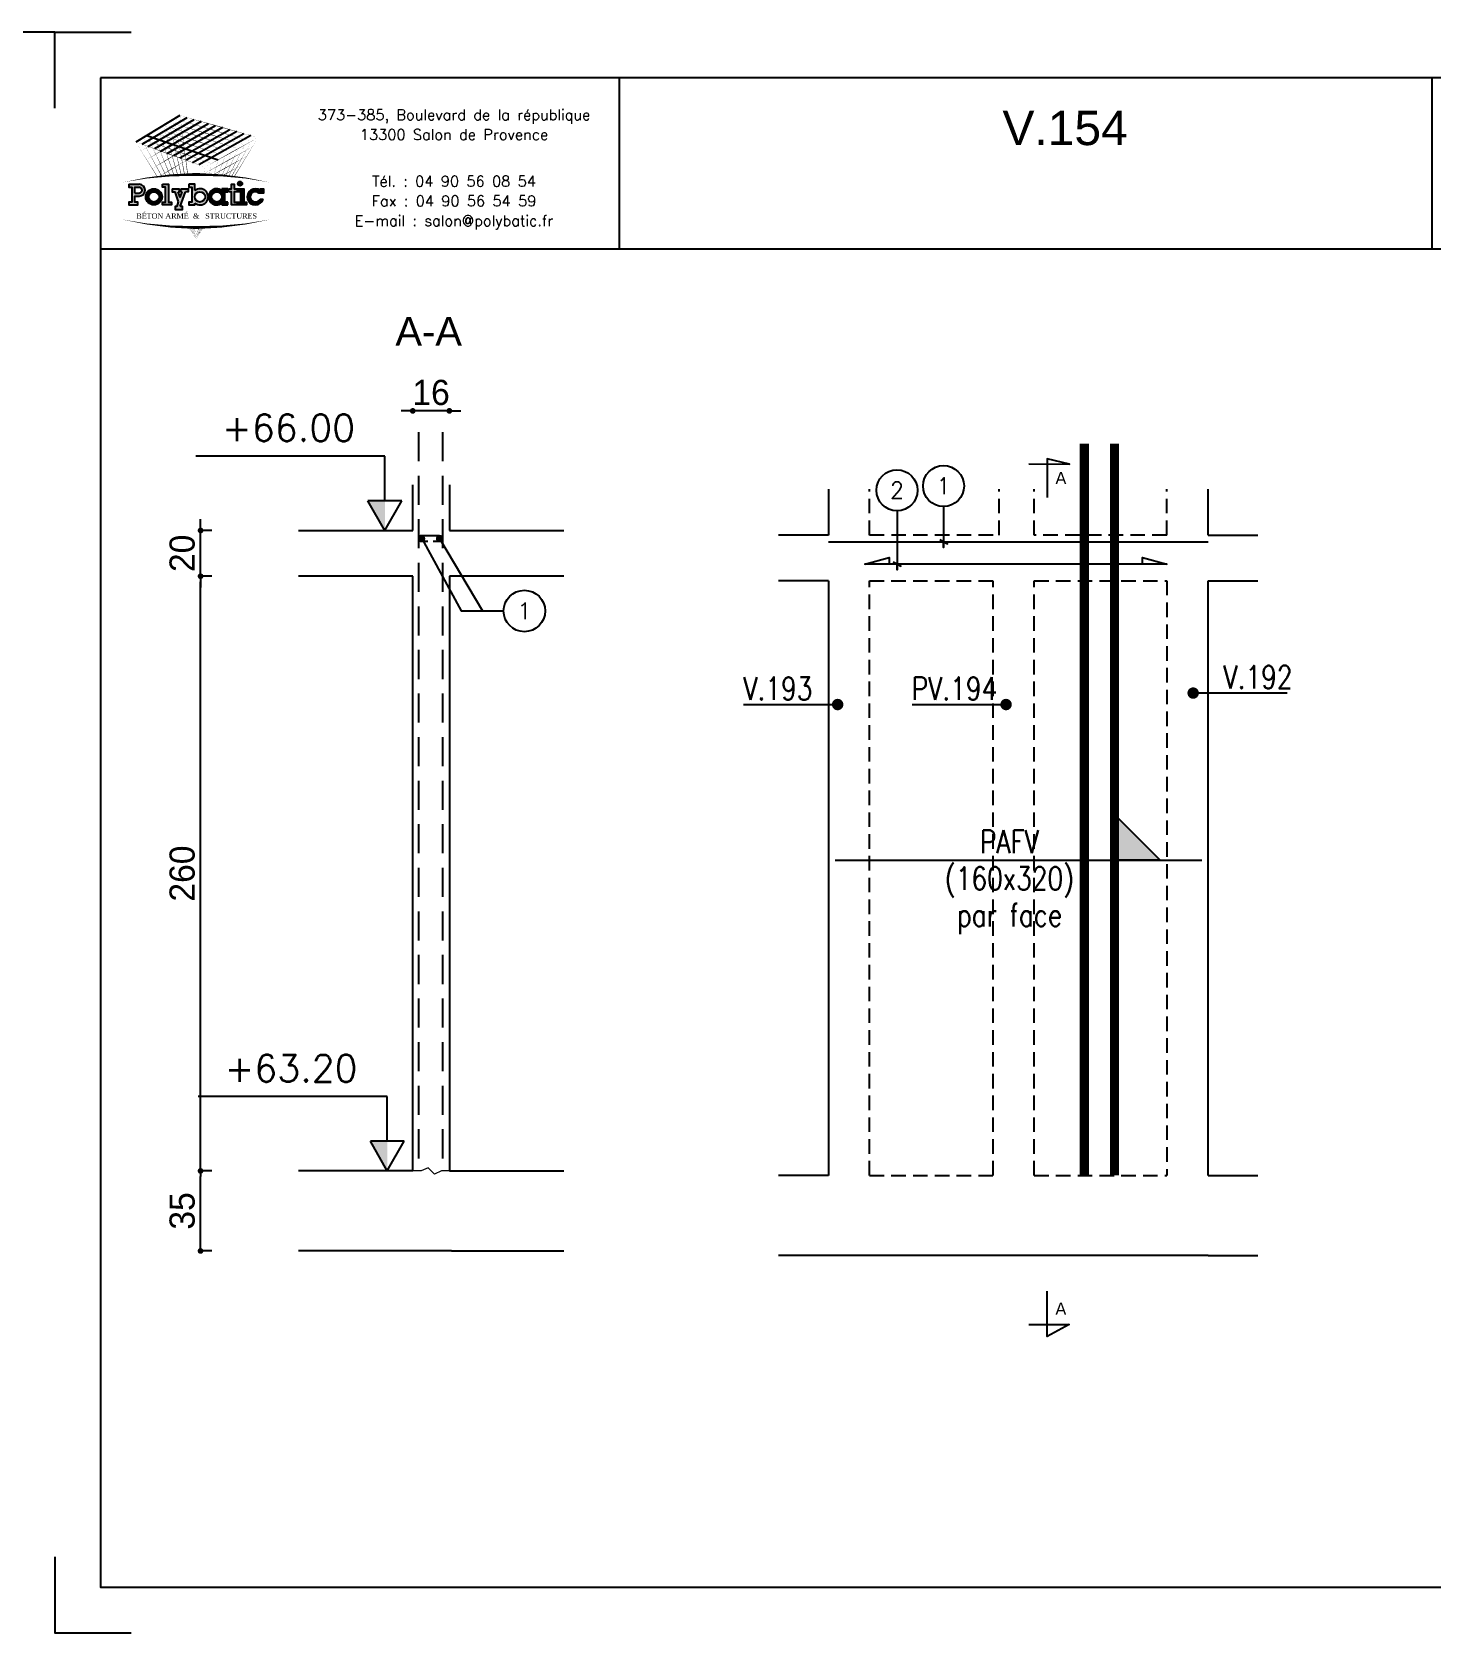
# Model space of a CAD drawing. Header units: metres. Extents: x -5618 to 118954, y -306 to 4637.
# Drawn here: x 64630 to 65242, y 894 to 1594 of the extents above; entities that cross this region are included whole.
import ezdxf
from ezdxf.enums import TextEntityAlignment as Align

# ---------------------------------------------------------------- set-up
doc = ezdxf.new("R2010")
doc.units = ezdxf.units.M
doc.linetypes.add('CACHE', pattern=[9.525, 6.35, -3.175])
doc.linetypes.add('CACHEX2', pattern=[19.05, 12.7, -6.35])
for name, color, linetype in [('COTATION', 1, 'Continuous'), ('GO-FER-HA', 140, 'Continuous'), ('GO-TEXTE', 9, 'Continuous'), ('K_ENT_M_Building_V.76', 7, 'Continuous'), ('STR_COTATION', 1, 'Continuous'), ('STR_TS', 22, 'Continuous'), ('STR_TS_TXT', 7, 'Continuous'), ('STR_VOI-POT', 6, 'Continuous')]:
    doc.layers.add(name, color=color, linetype=linetype)
doc.layers.add('Kofragna_forma', color=7, linetype='Continuous', lineweight=70)
doc.styles.add('ARIAL', font='ARIAL.TTF')
doc.styles.add('GrDimensions', font='simplex.shx')
doc.styles.add('Lucida', font='LSANSI.TTF')
doc.styles.add('POLYBATIC', font='TIMES.TTF')
doc.styles.add('schéma', font='simplex.shx')
doc.styles.add('TEXTE', font='romans.shx')
doc.styles.add('TEXTE TS', font='romans.shx', dxfattribs={"width": 0.7, "oblique": 15})
doc.styles.add('TEXTEBA', font='ARIAL.TTF')
doc.dimstyles.new('COUPE-20', dxfattribs={"dimscale": 0.5, "dimtxt": 22, "dimasz": 5, "dimexe": 0.05, "dimexo": 0, "dimgap": 5, "dimtad": 1, "dimdec": 0, "dimdsep": 46, "dimtxsty": 'Standard', "dimblk1": 'DOT', "dimblk2": 'DOT', "dimsah": 1, "dimcen": 0, "dimdle": 150, "dimclrd": 1, "dimclre": 1, "dimclrt": 7, "dimadec": 0, "dimazin": 0, "dimtfac": 1, "dimtdec": 0, "dimtix": 1, "dimtmove": 2, "dimatfit": 3, "dimldrblk": 'DOT', "dimfxl": 0, "dimtvp": 1, "dimtolj": 1, "dimtzin": 0, "dimarcsym": 0})

# ---------------------------------------------------------------- blocks, each defined once
blk = doc.blocks.new('A$C492E529B')
h = blk.add_hatch(color=256)
h.paths.add_polyline_path([(-1.983, 0.1), (-2.083, 0.1), (-2.083, 0.3), (-1.933, 0.3, 1), (-1.933, 0.7), (-2.283, 0.7), (-2.283, 0.6), (-2.183, 0.6), (-2.183, 0.1), (-2.283, 0.1), (-2.283, 0), (-1.983, 0)])
h.paths.add_polyline_path([(-2.083, 0.4), (-2.083, 0.6), (-1.933, 0.6, -1), (-1.933, 0.4)], flags=16)
h = blk.add_hatch(color=256)
h.paths.add_polyline_path([(-1.158, 0.275, 1), (-1.708, 0.275, 1)])
h.paths.add_polyline_path([(-1.608, 0.275, -1), (-1.258, 0.275, -1)], flags=16)
for color, points in [(256, [(-0.938, 0.7), (-1.138, 0.7), (-1.138, 0.6), (-1.038, 0.6), (-1.038, 0.1), (-1.138, 0.1), (-1.138, 0), (-0.838, 0), (-0.838, 0.1), (-0.938, 0.1)]), (256, [(-0.367, 0.45), (-0.268, 0.45), (-0.268, 0.55), (-0.523, 0.55), (-0.523, 0.45), (-0.473, 0.45), (-0.543, 0.253), (-0.612, 0.45), (-0.562, 0.45), (-0.562, 0.55), (-0.818, 0.55), (-0.818, 0.45), (-0.718, 0.45), (-0.595, 0.101), (-0.648, -0.05), (-0.718, -0.05), (-0.718, -0.15), (-0.468, -0.15), (-0.468, -0.05), (-0.543, -0.05)]), (256, [(1.393, 0.55), (1.292, 0.55), (1.292, 0.7), (1.193, 0.7), (1.193, 0.55), (1.093, 0.55), (1.093, 0.45), (1.193, 0.45), (1.193, 0), (1.393, 0), (1.393, 0.1), (1.292, 0.1), (1.292, 0.45), (1.393, 0.45)]), (140, [(1.413, 0.725, 1), (1.563, 0.725, 1)]), (256, [(1.613, 0.55), (1.413, 0.55), (1.413, 0.45), (1.513, 0.45), (1.513, 0.1), (1.413, 0.1), (1.413, 0), (1.712, 0), (1.712, 0.1), (1.613, 0.1)]), (256, [(2.13, 0.4), (2.283, 0.4), (2.283, 0.55), (2.183, 0.55), (2.183, 0.487, 3.359496), (2.272, 0.2), (2.166, 0.2, -3.125802)])]:
    blk.add_hatch(color=color).paths.add_polyline_path(points)
h = blk.add_hatch(color=256)
h.paths.add_polyline_path([(-0.047, 0.487), (-0.047, 0.7), (-0.248, 0.7), (-0.248, 0.6), (-0.147, 0.6), (-0.147, 0.1), (-0.248, 0.1), (-0.248, 0), (-0.047, 0), (-0.047, 0.063, 2.12132)])
h.paths.add_polyline_path([(-0.047, 0.275, -1), (0.303, 0.275, -1)], flags=16)
h = blk.add_hatch(color=256)
h.paths.add_polyline_path([(1.073, 0.1), (0.973, 0.1), (0.973, 0.45), (1.073, 0.45), (1.073, 0.55), (0.873, 0.55), (0.873, 0.487, 2.12132), (0.873, 0.063), (0.873, 0), (1.073, 0)])
h.paths.add_polyline_path([(0.523, 0.275, -1), (0.873, 0.275, -1)], flags=16)
for p, q in [((0.873, 0.55), (0.873, 0.487)), ((1.073, 0.55), (0.873, 0.55)), ((1.073, 0.45), (1.073, 0.55)), ((-0.595, 0.101), (-0.718, 0.45)), ((-0.648, -0.05), (-0.595, 0.101)), ((-0.543, 0.253), (-0.612, 0.45)), ((-0.543, -0.05), (-0.367, 0.45)), ((-0.543, 0.253), (-0.473, 0.45)), ((0.873, 0.063), (0.873, 0)), ((0.973, 0.1), (0.973, 0.45)), ((0.973, 0.45), (1.073, 0.45)), ((1.073, 0.1), (0.973, 0.1)), ((1.073, 0), (1.073, 0.1)), ((2.166, 0.2), (2.272, 0.2)), ((0.873, 0), (1.073, 0))]:
    blk.add_line(p, q)
for points in [[(-2.283, 0.7), (-1.933, 0.7)], [(-2.283, 0.7), (-2.283, 0.6), (-2.183, 0.6), (-2.183, 0.1), (-2.283, 0.1), (-2.283, 0), (-1.983, 0), (-1.983, 0.1), (-2.083, 0.1), (-2.083, 0.3), (-1.933, 0.3)], [(-2.083, 0.4), (-2.083, 0.6), (-1.933, 0.6)], [(-1.138, 0.7), (-0.938, 0.7), (-0.938, 0.1), (-0.838, 0.1), (-0.838, 0), (-1.138, 0), (-1.138, 0.1), (-1.038, 0.1), (-1.038, 0.6), (-1.138, 0.6), (-1.138, 0.7)], [(-0.818, 0.55), (-0.562, 0.55)], [(-0.818, 0.55), (-0.818, 0.45), (-0.718, 0.45)], [(-0.612, 0.45), (-0.562, 0.45), (-0.562, 0.55)], [(-0.523, 0.55), (-0.268, 0.55), (-0.268, 0.45), (-0.367, 0.45)], [(-0.473, 0.45), (-0.523, 0.45), (-0.523, 0.55)], [(-0.248, 0.7), (-0.248, 0.6), (-0.147, 0.6), (-0.147, 0.1), (-0.248, 0.1), (-0.248, 0), (-0.047, 0), (-0.047, 0.063)], [(-0.047, 0.487), (-0.047, 0.7), (-0.248, 0.7)], [(1.093, 0.55), (1.193, 0.55), (1.193, 0.7), (1.292, 0.7), (1.292, 0.55), (1.393, 0.55), (1.393, 0.45), (1.292, 0.45), (1.292, 0.1), (1.393, 0.1), (1.393, 0), (1.193, 0), (1.193, 0.45), (1.093, 0.45)], [(1.093, 0.45), (1.093, 0.55)], [(1.413, 0.45), (1.413, 0.55), (1.613, 0.55), (1.613, 0.1), (1.712, 0.1), (1.712, 0), (1.413, 0), (1.413, 0.1), (1.513, 0.1), (1.513, 0.45), (1.413, 0.45)], [(2.183, 0.487), (2.183, 0.55), (2.283, 0.55), (2.283, 0.4), (2.13, 0.4)], [(-2.083, 0.4), (-1.933, 0.4)], [(-0.648, -0.05), (-0.718, -0.05), (-0.718, -0.15), (-0.468, -0.15), (-0.468, -0.05), (-0.543, -0.05)]]:
    blk.add_lwpolyline(points)
for centre, radius in [((-1.433, 0.275), 0.275), ((-1.433, 0.275), 0.175), ((0.128, 0.275), 0.175), ((0.698, 0.275), 0.175)]:
    blk.add_circle(centre, radius)
at = {"color": 140}
blk.add_circle((1.488, 0.725), 0.075, dxfattribs=at)
for centre, radius, start, end in [((-1.933, 0.5), 0.2, 270, 90), ((-1.933, 0.5), 0.1, 270, 90), ((0.128, 0.275), 0.275, 230.4788, 129.5212), ((0.698, 0.275), 0.275, 50.4788, 309.5212), ((2.008, 0.275), 0.275, 50.4788, 344.1734), ((2.008, 0.275), 0.175, 45.5847, 334.6231)]:
    blk.add_arc(centre, radius, start, end)
blk = doc.blocks.new('POLYBATIC')
at = {"color": 140}
for p, q in [((-0.43, 3.281), (-1.602, 2.578)), ((-1.435, 2.518), (-0.241, 3.228)), ((-1.268, 2.457), (-0.053, 3.175)), ((0.135, 3.121), (-1.101, 2.397)), ((-0.934, 2.337), (0.323, 3.068)), ((-0.767, 2.276), (0.511, 3.015)), ((-1.309, 2.754), (0.586, 2.109)), ((0.7, 2.962), (-0.6, 2.216)), ((-0.433, 2.156), (0.888, 2.908)), ((1.076, 2.855), (-0.266, 2.095)), ((-0.099, 2.035), (1.264, 2.802)), ((1.452, 2.749), (0.067, 1.974))]:
    blk.add_line(p, q, dxfattribs=at)
for points in [[(-1.016, 2.93, 0.0156, 0, 0), (-0.43, 3.281, 0, 0, 0)], [(-0.391, 2.983, 0, 0.0156, 0), (-0.923, 2.663, 0, 0, 0)], [(0.122, 2.71, 0.0156, 0, 0), (-0.869, 3.018, 0, 0, 0)], [(-0.491, 1.706, 0.0136, 0, 0), (-0.869, 3.018, 0, 0, 0)], [(-0.838, 2.873, 0.0156, 0, 0), (-0.241, 3.228, 0, 0, 0)], [(0.283, 2.803, 0.0156, 0, 0), (-0.723, 3.105, 0, 0, 0)], [(-0.398, 1.71, 0.014, 0, 0), (-0.723, 3.105, 0, 0, 0)], [(-0.661, 2.816, 0.0156, 0, 0), (-0.053, 3.175, 0, 0, 0)], [(0.444, 2.896, 0.0156, 0, 0), (-0.576, 3.193, 0, 0, 0)], [(-0.309, 1.714, 0.0145, 0, 0), (-0.576, 3.193, 0, 0, 0)], [(-0.483, 2.759, 0.0156, 0, 0), (0.135, 3.121, 0, 0, 0)], [(0.605, 2.988, 0.0156, 0, 0), (-0.43, 3.281, 0, 0, 0)], [(-0.225, 1.716, 0.0149, 0, 0), (-0.43, 3.281, 0, 0, 0)], [(-0.305, 2.702, 0.0156, 0, 0), (0.323, 3.068, 0, 0, 0)], [(-0.128, 2.646, 0.0156, 0, 0), (0.511, 3.015, 0, 0, 0)], [(1.641, 2.695, 0, 0.0156, 0), (0.605, 2.988, 0, 0, 0)], [(-1.602, 2.578, 0, 0.0156, 0), (-1.016, 2.93, 0, 0, 0)], [(-0.684, 2.246, 0.0156, 0, 0), (-1.602, 2.578, 0, 0, 0)], [(-1.031, 1.66, 0.0111, 0, 0), (-1.602, 2.578, 0, 0, 0)], [(-1.456, 2.344, 0, 0.0156, 0), (-0.923, 2.663, 0, 0, 0)], [(-0.522, 2.339, 0.0156, 0, 0), (-1.455, 2.666, 0, 0, 0)], [(-0.913, 1.673, 0.0116, 0, 0), (-1.455, 2.666, 0, 0, 0)], [(-1.435, 2.518, 0, 0.0156, 0), (-0.838, 2.873, 0, 0, 0)], [(-0.361, 2.432, 0.0156, 0, 0), (-1.309, 2.754, 0, 0, 0)], [(-0.8, 1.684, 0.0121, 0, 0), (-1.309, 2.754, 0, 0, 0)], [(-1.268, 2.457, 0, 0.0156, 0), (-0.661, 2.816, 0, 0, 0)], [(-0.2, 2.524, 0.0156, 0, 0), (-1.162, 2.842, 0, 0, 0)], [(-0.692, 1.693, 0.0126, 0, 0), (-1.162, 2.842, 0, 0, 0)], [(-1.101, 2.397, 0, 0.0156, 0), (-0.483, 2.759, 0, 0, 0)], [(-0.039, 2.617, 0.0156, 0, 0), (-1.016, 2.93, 0, 0, 0)], [(-0.589, 1.7, 0.0131, 0, 0), (-1.016, 2.93, 0, 0, 0)], [(-0.934, 2.337, 0, 0.0156, 0), (-0.305, 2.702, 0, 0, 0)], [(-0.352, 2.685, 0, 0.0156, 0), (-0.831, 2.397, 0, 0, 0)], [(-0.767, 2.276, 0, 0.0156, 0), (-0.128, 2.646, 0, 0, 0)], [(-0.6, 2.216, 0, 0.0156, 0), (0.05, 2.589, 0, 0, 0)], [(0.937, 2.305, 0, 0.0156, 0), (-0.039, 2.617, 0, 0, 0)], [(0.05, 2.589, 0.0156, 0, 0), (0.7, 2.962, 0, 0, 0)], [(1.113, 2.402, 0, 0.0156, 0), (0.122, 2.71, 0, 0, 0)], [(0.227, 2.532, 0.0156, 0, 0), (0.888, 2.908, 0, 0, 0)], [(1.289, 2.5, 0, 0.0156, 0), (0.283, 2.803, 0, 0, 0)], [(0.405, 2.475, 0.0156, 0, 0), (1.076, 2.855, 0, 0, 0)], [(1.465, 2.598, 0, 0.0156, 0), (0.444, 2.896, 0, 0, 0)], [(0.582, 2.418, 0.0156, 0, 0), (1.264, 2.802, 0, 0, 0)], [(0.76, 2.362, 0.0156, 0, 0), (1.452, 2.749, 0, 0, 0)], [(0.937, 2.305, 0.0156, 0, 0), (1.641, 2.695, 0, 0, 0)], [(0.942, 1.67, 0.0112, 0, 0), (1.465, 2.598, 0, 0, 0)], [(1.012, 1.663, 0.012, 0, 0), (1.641, 2.695, 0, 0, 0)], [(-1.31, 2.109, 0, 0.0156, 0), (-0.831, 2.397, 0, 0, 0)], [(-1.165, 1.875, 0, 0.0156, 0), (-0.739, 2.131, 0, 0, 0)], [(-0.312, 2.386, 0, 0.0156, 0), (-0.739, 2.131, 0, 0, 0)], [(0.234, 1.914, 0, 0.0156, 0), (-0.684, 2.246, 0, 0, 0)], [(0.41, 2.012, 0, 0.0156, 0), (-0.522, 2.339, 0, 0, 0)], [(-0.433, 2.156, 0, 0.0156, 0), (0.227, 2.532, 0, 0, 0)], [(0.586, 2.109, 0, 0.0156, 0), (-0.361, 2.432, 0, 0, 0)], [(-0.266, 2.095, 0, 0.0156, 0), (0.405, 2.475, 0, 0, 0)], [(0.762, 2.207, 0, 0.0156, 0), (-0.2, 2.524, 0, 0, 0)], [(-0.099, 2.035, 0, 0.0156, 0), (0.582, 2.418, 0, 0, 0)], [(0.067, 1.974, 0, 0.0156, 0), (0.76, 2.362, 0, 0, 0)], [(0.234, 1.914, 0, 0.0156, 0), (0.937, 2.305, 0, 0, 0)], [(0.587, 1.7, 0.00718, 0, 0), (0.762, 2.207, 0, 0, 0)], [(0.689, 1.693, 0.0083, 0, 0), (0.937, 2.305, 0, 0, 0)], [(0.765, 1.884, 0.0156, 0, 0), (1.342, 2.205, 0, 0, 0)], [(0.781, 1.685, 0.00933, 0, 0), (1.113, 2.402, 0, 0, 0)], [(0.852, 2.095, 0.0156, 0, 0), (1.491, 2.45, 0, 0, 0)], [(0.865, 1.678, 0.0103, 0, 0), (1.289, 2.5, 0, 0, 0)], [(-1.953, 1.508, 0, 0.0781, -0.053843), (0, 1.719, 0, 0, 0)], [(-1.019, 1.641, 0, 0.0156, 0), (-0.646, 1.864, 0, 0, 0)], [(-0.273, 2.088, 0, 0.0156, 0), (-0.646, 1.864, 0, 0, 0)], [(-0.234, 1.79, 0, 0.00638, 0), (-0.365, 1.711, 0, 0.00638, 0)], [(1.953, 1.508, 0, 0.0781, 0.053843), (0, 1.719, 0, 0, 0)], [(0.213, 1.74, 0, 0.0156, 0), (0.852, 2.095, 0, 0, 0)], [(0.21, 1.716, 0.00323, 0, 0), (0.234, 1.914, 0, 0, 0)], [(0.349, 1.712, 0.00465, 0, 0), (0.41, 2.012, 0, 0, 0)], [(0.447, 1.708, 0.00693, 0.0156, 0), (0.767, 1.886, 0, 0, 0)], [(0.474, 1.706, 0.00597, 0, 0), (0.586, 2.109, 0, 0, 0)], [(0.68, 1.675, 0.0156, 0, 0), (1.193, 1.96, 0, 0, 0)], [(0.96, 1.668, 0.00293, 0, 0), (1.044, 1.715, 0, 0, 0)], [(-1.953, 0.523, 0, 0.0781, 0.053843), (0, 0.312, 0, 0, 0)], [(1.953, 0.523, 0, 0.0781, -0.053843), (0, 0.312, 0, 0, 0)], [(0, 0, 0, 0.00381, 0), (-0.195, 0.315, 0, 0.00381, 0)], [(0, 0, 0, 0.00368, 0), (-0.171, 0.314, 0, 0.00368, 0)], [(0, 0, 0, 0.00356, 0), (-0.149, 0.314, 0, 0.00356, 0)], [(0, 0, 0, 0.00345, 0), (-0.128, 0.313, 0, 0.00345, 0)], [(0, 0, 0, 0.00334, 0), (-0.109, 0.313, 0, 0.00334, 0)], [(0, 0, 0, 0.00324, 0), (-0.09, 0.313, 0, 0.00324, 0)], [(0, 0, 0, 0.00315, 0), (-0.073, 0.313, 0, 0.00315, 0)], [(0, 0, 0, 0.00306, 0), (-0.056, 0.313, 0, 0.00306, 0)], [(0, 0, 0, 0.00306, 0), (-0.056, 0.313, 0, 0.00306, 0)], [(0, 0, 0, 0.00298, 0), (-0.041, 0.313, 0, 0.00298, 0)], [(0, 0, 0, 0.0051, 0), (0.038, 0.313, 0, 0.0051, 0)], [(0, 0, 0, 0.00425, 0), (0.127, 0.313, 0, 0.00425, 0)], [(0, 0, 0, 0.00408, 0), (0.145, 0.314, 0, 0.00408, 0)], [(0, 0, 0, 0.00392, 0), (0.162, 0.314, 0, 0.00392, 0)], [(0, 0, 0, 0.00378, 0), (0.177, 0.314, 0, 0.00378, 0)], [(0, 0, 0, 0.00365, 0), (0.191, 0.315, 0, 0.00365, 0)], [(0, 0, 0, 0.00486, 0), (0.064, 0.313, 0, 0.00486, 0)], [(0, 0, 0, 0.00464, 0), (0.087, 0.313, 0, 0.00464, 0)], [(0, 0, 0, 0.00443, 0), (0.108, 0.313, 0, 0.00443, 0)]]:
    blk.add_lwpolyline(points, format="xyseb", dxfattribs=at)
at = {"color": 5, "xscale": 0.78125, "yscale": 0.78125, "zscale": 0.78125}
blk.add_blockref('A$C492E529B', (0, 0.91), dxfattribs=at)
at = {"lineweight": 60, "style": 'POLYBATIC'}
for s, p in [('BÉTON ARMÉ', (-1.587, 0.547)), ('STRUCTURES', (0.24, 0.547))]:
    blk.add_text(s, height=0.1406, dxfattribs=at).set_placement(p)
at = {"color": 140, "style": 'POLYBATIC'}
blk.add_text('&', height=0.141, dxfattribs=at).set_placement((0, 0.547), align=Align.CENTER)
blk = doc.blocks.new('ime')
at = {"layer": 'COTATION', "const_width": 2.5}
blk.add_lwpolyline([(1.25, 0, -1), (-1.25, 0, -1)], format="xyb", close=True, dxfattribs=at)
at = {"layer": 'COTATION'}
blk.add_lwpolyline([(41.09, 0), (0, 0)], dxfattribs=at)
at = {"layer": 'COTATION', "color": 7, "style": 'TEXTE TS', "width": 0.8}
blk.add_attdef('NAME', (9.08, 2), '', height=10, dxfattribs=at)
blk = doc.blocks.new('_DOT')
at = {"color": 0, "linetype": 'ByBlock'}
blk.add_line((-0.5, 0), (-1, 0), dxfattribs=at)
at = {"color": 0, "linetype": 'ByBlock', "const_width": 0.5}
blk.add_lwpolyline([(-0.25, 0, 1), (0.25, 0, 1)], format="xyb", close=True, dxfattribs=at)
blk = doc.blocks.new('*D1123')
at = {"layer": 'COTATION', "color": 1, "lineweight": -2, "ltscale": 4.5}
for p, q in [((64708.51, 1095.79), (64703.48, 1095.79)), ((64703.51, 1063.29), (64703.51, 1093.29)), ((64708.51, 1060.79), (64703.48, 1060.79))]:
    blk.add_line(p, q, dxfattribs=at)
at = {"layer": 'DEFPOINTS', "color": 0, "lineweight": -3, "ltscale": 4.5}
for p in [(64703.51, 1095.79), (64746.28, 1095.79), (64746.28, 1060.79)]:
    blk.add_point(p, dxfattribs=at)
at = {"layer": 'COTATION', "color": 1, "lineweight": -2, "ltscale": 4.5, "xscale": 2.5, "yscale": 2.5, "zscale": 2.5}
for p, rotation in [((64703.51, 1095.79), 90), ((64703.51, 1060.79), 270)]:
    blk.add_blockref('_DOT', p, dxfattribs=dict(at, rotation=rotation))
at = {"layer": 'COTATION', "color": 7, "lineweight": -3, "ltscale": 4.5, "insert": (64695.51, 1078.29), "char_height": 11, "attachment_point": 5, "rotation": 90}
blk.add_mtext('\\A1;35', dxfattribs=at)
blk = doc.blocks.new('*D1124')
at = {"layer": 'COTATION', "color": 1, "lineweight": -2, "ltscale": 4.5}
for p, q in [((64708.51, 1355.79), (64703.48, 1355.79)), ((64703.51, 1098.29), (64703.51, 1353.29)), ((64708.51, 1095.79), (64703.48, 1095.79))]:
    blk.add_line(p, q, dxfattribs=at)
at = {"layer": 'DEFPOINTS', "color": 0, "lineweight": -3, "ltscale": 4.5}
for p in [(64703.51, 1355.79), (64746.28, 1355.79), (64746.28, 1095.79)]:
    blk.add_point(p, dxfattribs=at)
at = {"layer": 'COTATION', "color": 1, "lineweight": -2, "ltscale": 4.5, "xscale": 2.5, "yscale": 2.5, "zscale": 2.5}
for p, rotation in [((64703.51, 1355.79), 90), ((64703.51, 1095.79), 270)]:
    blk.add_blockref('_DOT', p, dxfattribs=dict(at, rotation=rotation))
at = {"layer": 'COTATION', "color": 7, "lineweight": -3, "ltscale": 4.5, "insert": (64695.51, 1225.79), "char_height": 11, "attachment_point": 5, "rotation": 90}
blk.add_mtext('\\A1;260', dxfattribs=at)
blk = doc.blocks.new('*D1125')
at = {"layer": 'COTATION', "color": 1, "lineweight": -2, "ltscale": 4.5}
for p, q in [((64703.51, 1378.29), (64703.51, 1380.79)), ((64708.51, 1375.79), (64703.48, 1375.79)), ((64703.51, 1355.79), (64703.51, 1375.79)), ((64708.51, 1355.79), (64703.48, 1355.79)), ((64703.51, 1353.29), (64703.51, 1350.79))]:
    blk.add_line(p, q, dxfattribs=at)
at = {"layer": 'DEFPOINTS', "color": 0, "lineweight": -3, "ltscale": 4.5}
for p in [(64703.51, 1375.79), (64746.28, 1375.79), (64746.28, 1355.79)]:
    blk.add_point(p, dxfattribs=at)
at = {"layer": 'COTATION', "color": 1, "lineweight": -2, "ltscale": 4.5, "xscale": 2.5, "yscale": 2.5, "zscale": 2.5}
for p, rotation in [((64703.51, 1375.79), 270), ((64703.51, 1355.79), 90)]:
    blk.add_blockref('_DOT', p, dxfattribs=dict(at, rotation=rotation))
at = {"layer": 'COTATION', "color": 7, "lineweight": -3, "ltscale": 4.5, "insert": (64695.51, 1365.79), "char_height": 11, "attachment_point": 5, "rotation": 90}
blk.add_mtext('\\A1;20', dxfattribs=at)
blk = doc.blocks.new('*D1126')
at = {"layer": 'DEFPOINTS', "color": 0, "lineweight": -3, "ltscale": 4.5}
for p in [(64796.28, 1428.07), (64796.28, 1395.79, 187.69), (64812.28, 1395.79, 187.69)]:
    blk.add_point(p, dxfattribs=at)
at = {"layer": 'STR_COTATION', "color": 1, "lineweight": -2, "ltscale": 4.5}
for p, q in [((64793.78, 1428.07), (64791.28, 1428.07)), ((64796.28, 1428.08), (64796.28, 1428.09)), ((64812.28, 1428.07), (64796.28, 1428.07)), ((64812.28, 1428.08), (64812.28, 1428.09)), ((64814.78, 1428.07), (64817.28, 1428.07))]:
    blk.add_line(p, q, dxfattribs=at)
at = {"layer": 'STR_COTATION', "color": 1, "lineweight": -2, "ltscale": 4.5, "xscale": 2.5, "yscale": 2.5, "zscale": 2.5}
blk.add_blockref('_DOT', (64796.28, 1428.07), dxfattribs=at)
at = {"layer": 'STR_COTATION', "color": 1, "lineweight": -2, "ltscale": 4.5, "xscale": 2.5, "yscale": 2.5, "zscale": 2.5, "rotation": 180}
blk.add_blockref('_DOT', (64812.28, 1428.07), dxfattribs=at)
at = {"layer": 'STR_COTATION', "color": 7, "lineweight": -3, "ltscale": 4.5, "insert": (64804.28, 1436.07), "char_height": 11, "attachment_point": 5}
blk.add_mtext('\\A1;16', dxfattribs=at)
blk = doc.blocks.new('mrega')
at = {"layer": 'STR_TS_TXT', "style": 'TEXTE TS', "width": 0.8}
for tag, p in [('ST10', (14.48, 0)), ('DIM', (14.48, -16)), ('NOTE', (14.48, -32))]:
    blk.add_attdef(tag, text='', height=10, dxfattribs=at).set_placement(p, align=Align.CENTER)
blk = doc.blocks.new('A$C6F247267')
blk.add_hatch(color=256).paths.add_polyline_path([(0, -0.2), (-0.2, 0), (0, 0)])
blk.add_lwpolyline([(-0.2, 0), (0, 0), (0, -0.2), (-0.2, 0)])

msp = doc.modelspace()

# ---------------------------------------------------------------- linework, layer by layer
msp.add_line((65241.9, 1573.71), (65241.9, 1498.77))
at = {"color": 7, "linetype": 'Continuous', "lineweight": -3}
for p, q in [((64791.45, 1388.79, 187.69), (64776.7, 1388.79, 187.69)), ((64784.08, 1375.79, 187.69), (64776.7, 1388.79, 187.69)), ((64791.45, 1388.79, 187.69), (64776.7, 1388.79, 187.69)), ((64784.08, 1375.79, 187.69), (64776.7, 1388.79, 187.69)), ((64784.08, 1375.79, 187.69), (64791.45, 1388.79, 187.69)), ((64784.08, 1375.79, 187.69), (64791.45, 1388.79, 187.69)), ((64792.51, 1108.79, 187.69), (64777.76, 1108.79, 187.69)), ((64785.14, 1095.79, 187.69), (64777.76, 1108.79, 187.69)), ((64792.51, 1108.79, 187.69), (64777.76, 1108.79, 187.69)), ((64785.14, 1095.79, 187.69), (64777.76, 1108.79, 187.69)), ((64785.14, 1095.79, 187.69), (64792.51, 1108.79, 187.69)), ((64785.14, 1095.79, 187.69), (64792.51, 1108.79, 187.69))]:
    msp.add_line(p, q, dxfattribs=at)
for points in [[(64639.82, 1560.38), (64639.82, 1593.71), (64606.49, 1593.71)], [(64639.82, 1560.38), (64639.82, 1593.71), (64673.15, 1593.71)], [(64886.46, 1573.71), (64886.46, 1498.77)], [(65609.72, 1498.77), (64659.82, 1498.77)], [(64639.82, 927.11), (64639.82, 893.78), (64673.15, 893.78)]]:
    msp.add_lwpolyline(points)
msp.add_lwpolyline([(64659.82, 1573.71), (64659.82, 913.78), (65609.72, 913.78), (65609.72, 1573.71)], close=True)
at = {"lineweight": 18, "elevation": 187.69}
msp.add_lwpolyline([(64812.28, 1095.79), (64808.82, 1095.79), (64805.8, 1094.36), (64803.05, 1097.13), (64799.89, 1095.79), (64796.28, 1095.79)], dxfattribs=at)
at = {"color": 7, "linetype": 'Continuous', "lineweight": -3}
for points in [[(64776.7, 1388.79, 187.69), (64784.08, 1375.79, 187.69), (64784.08, 1388.76, 187.69)], [(64776.7, 1388.79, 187.69), (64784.08, 1375.79, 187.69), (64784.08, 1388.76, 187.69)], [(64777.76, 1108.79, 187.69), (64785.14, 1095.79, 187.69), (64785.14, 1108.75, 187.69)], [(64777.76, 1108.79, 187.69), (64785.14, 1095.79, 187.69), (64785.14, 1108.75, 187.69)]]:
    msp.add_solid(points, dxfattribs=at)
at = {"layer": 'COTATION', "elevation": 281.53}
msp.add_lwpolyline([(65115.37, 1361.03), (65115.37, 1364.03), (65125.93, 1361.03), (64993.98, 1361.03), (65004.54, 1364.03), (65004.54, 1361.03)], dxfattribs=at)
at = {"layer": 'GO-FER-HA'}
for points, elevation in [([(65007.95, 1384.37, -512.322006), (65008.02, 1384.37), (65008.02, 1358.63), (65008.02, 1361.03), (65009.72, 1360.13), (65006.33, 1361.93)], 281.53), ([(65028.3, 1386.26, -512.322006), (65028.37, 1386.26), (65028.37, 1368.39), (65028.37, 1370.79), (65030.06, 1369.89), (65026.67, 1371.69)], 187.69)]:
    msp.add_lwpolyline(points, format="xyb", dxfattribs=dict(at, elevation=elevation))
at = {"layer": 'GO-FER-HA', "elevation": 93.84}
for points in [[(64800.29, 1372.22), (64817.44, 1340.59), (64836.02, 1340.59)], [(64807.99, 1372.22), (64826.77, 1340.59), (64836.02, 1340.59)]]:
    msp.add_lwpolyline(points, dxfattribs=at)
at = {"layer": 'GO-FER-HA'}
msp.add_circle((64845.08, 1340.59, 93.84), 9.06, dxfattribs=at)
at = {"layer": 'GO-TEXTE', "elevation": 187.69, "flags": 128}
for points in [[(65065.7, 1404.86), (65083.35, 1404.85), (65073.68, 1407.14), (65073.67, 1390.22)], [(65065.68, 1028.62), (65083.33, 1028.62), (65073.65, 1023.34), (65073.65, 1043.26)]]:
    msp.add_lwpolyline(points, dxfattribs=at)
at = {"layer": 'K_ENT_M_Building_V.76', "color": 30, "linetype": 'Continuous', "lineweight": -3}
for p, q in [((64777.58, 1408.29, 187.69), (64701.44, 1408.29, 187.69)), ((64777.58, 1408.29, 187.69), (64701.44, 1408.29, 187.69)), ((64784.08, 1408.29, 187.69), (64777.58, 1408.29, 187.69)), ((64784.08, 1408.29, 187.69), (64777.58, 1408.29, 187.69)), ((64784.08, 1388.79, 187.69), (64784.08, 1408.29, 187.69)), ((64784.08, 1388.79, 187.69), (64784.08, 1408.29, 187.69)), ((64778.64, 1128.29, 187.69), (64702.49, 1128.29, 187.69)), ((64778.64, 1128.29, 187.69), (64702.49, 1128.29, 187.69)), ((64785.14, 1128.29, 187.69), (64778.64, 1128.29, 187.69)), ((64785.14, 1128.29, 187.69), (64778.64, 1128.29, 187.69)), ((64785.14, 1108.79, 187.69), (64785.14, 1128.29, 187.69)), ((64785.14, 1108.79, 187.69), (64785.14, 1128.29, 187.69))]:
    msp.add_line(p, q, dxfattribs=at)
at = {"layer": 'Kofragna_forma', "color": 4, "lineweight": -3}
for p, q in [((64796.28, 1375.79, 187.69), (64796.28, 1395.79, 187.69)), ((64812.28, 1395.79, 187.69), (64812.28, 1375.79, 187.69)), ((64977.98, 1393.79, 187.69), (64977.98, 1373.79, 187.69)), ((65144.03, 1373.79, 187.69), (65144.03, 1393.79, 187.69)), ((64746.28, 1375.79, 187.69), (64796.28, 1375.79, 187.69)), ((64812.28, 1375.79, 281.53), (64862.28, 1375.79, 281.53)), ((64977.98, 1373.79, 187.69), (64956.19, 1373.79, 187.69)), ((65144.03, 1373.79, 187.69), (65165.72, 1373.79, 187.69)), ((64796.28, 1355.79, 187.69), (64746.28, 1355.79, 187.69)), ((64796.28, 1095.79, 187.69), (64796.28, 1355.79, 187.69)), ((64812.28, 1355.79, 187.69), (64812.28, 1095.79, 187.69)), ((64862.28, 1355.79, 281.53), (64812.28, 1355.79, 281.53)), ((64977.98, 1353.79, 187.69), (64956.19, 1353.79, 187.69)), ((64977.98, 1353.79, 187.69), (64977.98, 1154.79, 187.69)), ((65144.03, 1093.79, 187.69), (65144.03, 1353.79, 187.69)), ((65144.03, 1353.79, 187.69), (65165.72, 1353.79, 187.69)), ((64977.98, 1154.79, 187.69), (64977.98, 1093.79, 187.69)), ((64796.28, 1095.79, 187.69), (64746.28, 1095.79, 187.69)), ((64812.28, 1095.79, 187.69), (64862.28, 1095.79, 187.69)), ((64977.98, 1093.79, 187.69), (64956.19, 1093.79, 187.69)), ((65144.03, 1093.79, 187.69), (65165.72, 1093.79, 187.69)), ((64813.28, 1060.79, 187.69), (64746.28, 1060.79, 187.69)), ((64813.28, 1060.79, 187.69), (64862.28, 1060.79, 187.69)), ((65144.03, 1058.79, 187.69), (64956.19, 1058.79, 187.69)), ((65144.03, 1058.79, 187.69), (65165.72, 1058.79, 187.69))]:
    msp.add_line(p, q, dxfattribs=at)
at = {"layer": 'Kofragna_forma', "linetype": 'CACHE', "lineweight": -3}
for p, q in [((64995.98, 1373.79, 187.69), (64995.98, 1393.79, 187.69)), ((65052.68, 1373.79, 281.53), (65052.68, 1393.79, 281.53)), ((65067.98, 1373.79, 187.69), (65067.98, 1393.79, 187.69)), ((65125.93, 1373.79, 187.69), (65125.93, 1393.79, 187.69)), ((65049.98, 1373.79, 187.69), (64995.98, 1373.79, 187.69)), ((65125.93, 1373.79, 187.69), (65067.98, 1373.79, 187.69)), ((64995.98, 1093.79, 187.69), (64995.98, 1353.79, 187.69)), ((64995.98, 1353.79, 187.69), (65049.98, 1353.79, 187.69)), ((65049.98, 1093.79, 187.69), (65049.98, 1353.79, 187.69)), ((65067.98, 1093.79, 187.69), (65067.98, 1353.79, 187.69)), ((65067.98, 1353.79, 187.69), (65125.93, 1353.79, 187.69)), ((65125.93, 1353.79, 187.69), (65125.93, 1093.79, 187.69)), ((64995.98, 1093.79, 187.69), (65049.98, 1093.79, 187.69)), ((65067.98, 1093.79, 187.69), (65125.93, 1093.79, 187.69))]:
    msp.add_line(p, q, dxfattribs=at)
at = {"layer": 'STR_TS', "color": 3}
msp.add_line((64980.98, 1231.64, 187.71), (65141.27, 1231.64, 188.86), dxfattribs=at)
at = {"layer": 'STR_TS', "linetype": 'ByBlock', "ltscale": 2, "const_width": 4, "elevation": 187.69}
msp.add_lwpolyline([(65089.92, 1093.79), (65089.92, 1413.79)], dxfattribs=at)
at = {"layer": 'STR_TS', "linetype": 'CACHE', "ltscale": 2, "const_width": 4, "elevation": 187.69}
msp.add_lwpolyline([(65103.07, 1093.79), (65103.07, 1413.79)], dxfattribs=at)
at = {"layer": 'STR_VOI-POT'}
msp.add_line((64977.98, 1370.79, 187.69), (65144.03, 1370.79, 187.69), dxfattribs=at)
at = {"layer": 'STR_VOI-POT', "color": 1, "linetype": 'CACHEX2', "elevation": 187.69}
for points in [[(64798.85, 1418.79), (64798.85, 1095.79)], [(64809.28, 1418.79), (64809.28, 1095.79)]]:
    msp.add_lwpolyline(points, dxfattribs=at)
at = {"layer": 'STR_VOI-POT', "const_width": 1.44, "elevation": 93.84}
for points in [[(64799.57, 1372.22, -1), (64801.01, 1372.22, -1)], [(64807.12, 1372.22, -1), (64808.56, 1372.22, -1)]]:
    msp.add_lwpolyline(points, format="xyb", close=True, dxfattribs=at)
at = {"layer": 'STR_VOI-POT', "elevation": 93.84}
msp.add_lwpolyline([(64802.9, 1370.92), (64800.29, 1370.92, -0.414214), (64798.98, 1372.22), (64798.98, 1372.31, -0.414214), (64800.29, 1373.62), (64807.84, 1373.62, -0.431995), (64809.15, 1372.22), (64809.15, 1372.22, -0.414214), (64807.84, 1370.92), (64805.23, 1370.92)], format="xyb", dxfattribs=at)

# ---------------------------------------------------------------- block references
at = {"xscale": 16.49835000000894, "yscale": 16.49834999989253, "zscale": 16.49835000000003}
msp.add_blockref('POLYBATIC', (64701.59, 1503.09), dxfattribs=at)
at = {"layer": 'COTATION'}
ref = msp.add_blockref('ime', (65137.49, 1304.69, 187.69), dxfattribs=at)
ref.add_attrib('NAME', 'V.192', (65150.76, 1306.69, 187.69), dxfattribs={"color": 7, "height": 10, "style": 'TEXTE TS', "width": 0.8})
ref = msp.add_blockref('ime', (64982.05, 1299.69, 187.69), dxfattribs=dict(at, xscale=-1))
ref.add_attrib('NAME', 'V.193', (64940.83, 1301.69, 187.69), dxfattribs={"color": 7, "height": 10, "style": 'TEXTE TS', "width": 0.8})
ref = msp.add_blockref('ime', (65055.68, 1299.69, 187.69), dxfattribs=dict(at, xscale=-1))
ref.add_attrib('NAME', 'PV.194', (65014.46, 1301.69, 187.69), dxfattribs={"color": 7, "height": 10, "style": 'TEXTE TS', "width": 0.8})
at = {"layer": 'STR_TS', "xscale": 100, "yscale": 100, "zscale": 100, "rotation": 180}
msp.add_blockref('A$C6F247267', (65103.07, 1231.64, 281.53), dxfattribs=at)
at = {"layer": 'STR_TS_TXT'}
msp.add_blockref('mrega', (65042.7, 1234.7, 375.38), dxfattribs=at).add_auto_attribs({'NOTE': 'par face', 'ST10': 'PAFV', 'DIM': '(160x320)'})

# ---------------------------------------------------------------- texts
at = {"style": 'schéma'}
for s, p in [('373-385, Boulevard de la république', (64814.34, 1555.18)), ('13300 Salon de Provence', (64814.34, 1546.55)), ('Tél. : 04 90 56 08 54', (64814.34, 1526.16)), ('Fax : 04 90 56 54 59', (64814.34, 1517.53)), ('E-mail : salon@polybatic.fr', (64814.34, 1508.9))]:
    msp.add_text(s, height=4.6662, dxfattribs=at).set_placement(p, align=Align.CENTER)
at = {"style": 'ARIAL'}
msp.add_text('V.154', height=15, dxfattribs=at).set_placement((65054.12, 1544.27))
at = {"layer": 'GO-FER-HA', "style": 'TEXTE'}
for s, p in [('2', (65008.02, 1393.43, 375.53)), ('1', (65028.37, 1395.31, 281.69))]:
    msp.add_text(s, height=7.2, rotation=360, dxfattribs=at).set_placement(p, align=Align.MIDDLE_CENTER)
msp.add_text('1', height=7.2, dxfattribs=at).set_placement((64845.08, 1340.59, 93.84), align=Align.MIDDLE_CENTER)
at = {"layer": 'GO-TEXTE', "style": 'TEXTEBA'}
msp.add_text('A-A', height=12.497, dxfattribs=at).set_placement((64788.69, 1456.62, 187.69))
at = {"layer": 'GO-TEXTE', "linetype": 'Continuous', "style": 'Lucida'}
for rotation, p in [(359.98193, (65077.29, 1396.06, 187.69)), (0.0018, (65077.27, 1032.89, 187.69))]:
    msp.add_text('A', height=5.32, rotation=rotation, dxfattribs=at).set_placement(p)
at = {"layer": 'K_ENT_M_Building_V.76', "color": 0, "linetype": 'Continuous', "lineweight": -3, "char_height": 11.7, "attachment_point": 9, "style": 'GrDimensions'}
for s, insert in [('+66.00', (64771.08, 1414.79, 187.69)), ('\\A1;+63.20', (64772.14, 1134.79, 187.69))]:
    msp.add_mtext(s, dxfattribs=dict(at, insert=insert))

# ---------------------------------------------------------------- dimensions: what is measured, and where the dimension line sits
at = {"layer": 'COTATION', "lineweight": -3, "ltscale": 4.5}
for base, p1, p2, picture, middle in [((64703.51, 1375.79, 93.84), (64746.28, 1355.79, 93.84), (64746.28, 1375.79, 93.84), '*D1125', (64695.51, 1365.79, 93.84)), ((64703.51, 1355.79, 93.84), (64746.28, 1095.79, 93.84), (64746.28, 1355.79, 93.84), '*D1124', (64695.51, 1225.79, 93.84)), ((64703.51, 1095.79, 93.84), (64746.28, 1060.79, 93.84), (64746.28, 1095.79, 93.84), '*D1123', (64695.51, 1078.29, 93.84))]:
    dim = msp.add_linear_dim(base=base, p1=p1, p2=p2, angle=90, dimstyle='COUPE-20', dxfattribs=at)
    dim.commit()
    dim.dimension.update_dxf_attribs({"geometry": picture, "text_midpoint": middle})
at = {"layer": 'STR_COTATION', "lineweight": -3, "ltscale": 4.5}
dim = msp.add_linear_dim(base=(64796.28, 1428.07), p1=(64812.28, 1395.79, 187.69), p2=(64796.28, 1395.79, 187.69), angle=180, dimstyle='COUPE-20', override={"dimfxl": 0.1}, dxfattribs=at)
dim.commit()
dim.dimension.update_dxf_attribs({"geometry": '*D1126', "text_midpoint": (64804.28, 1436.07)})

doc.saveas('drawing.dxf')
